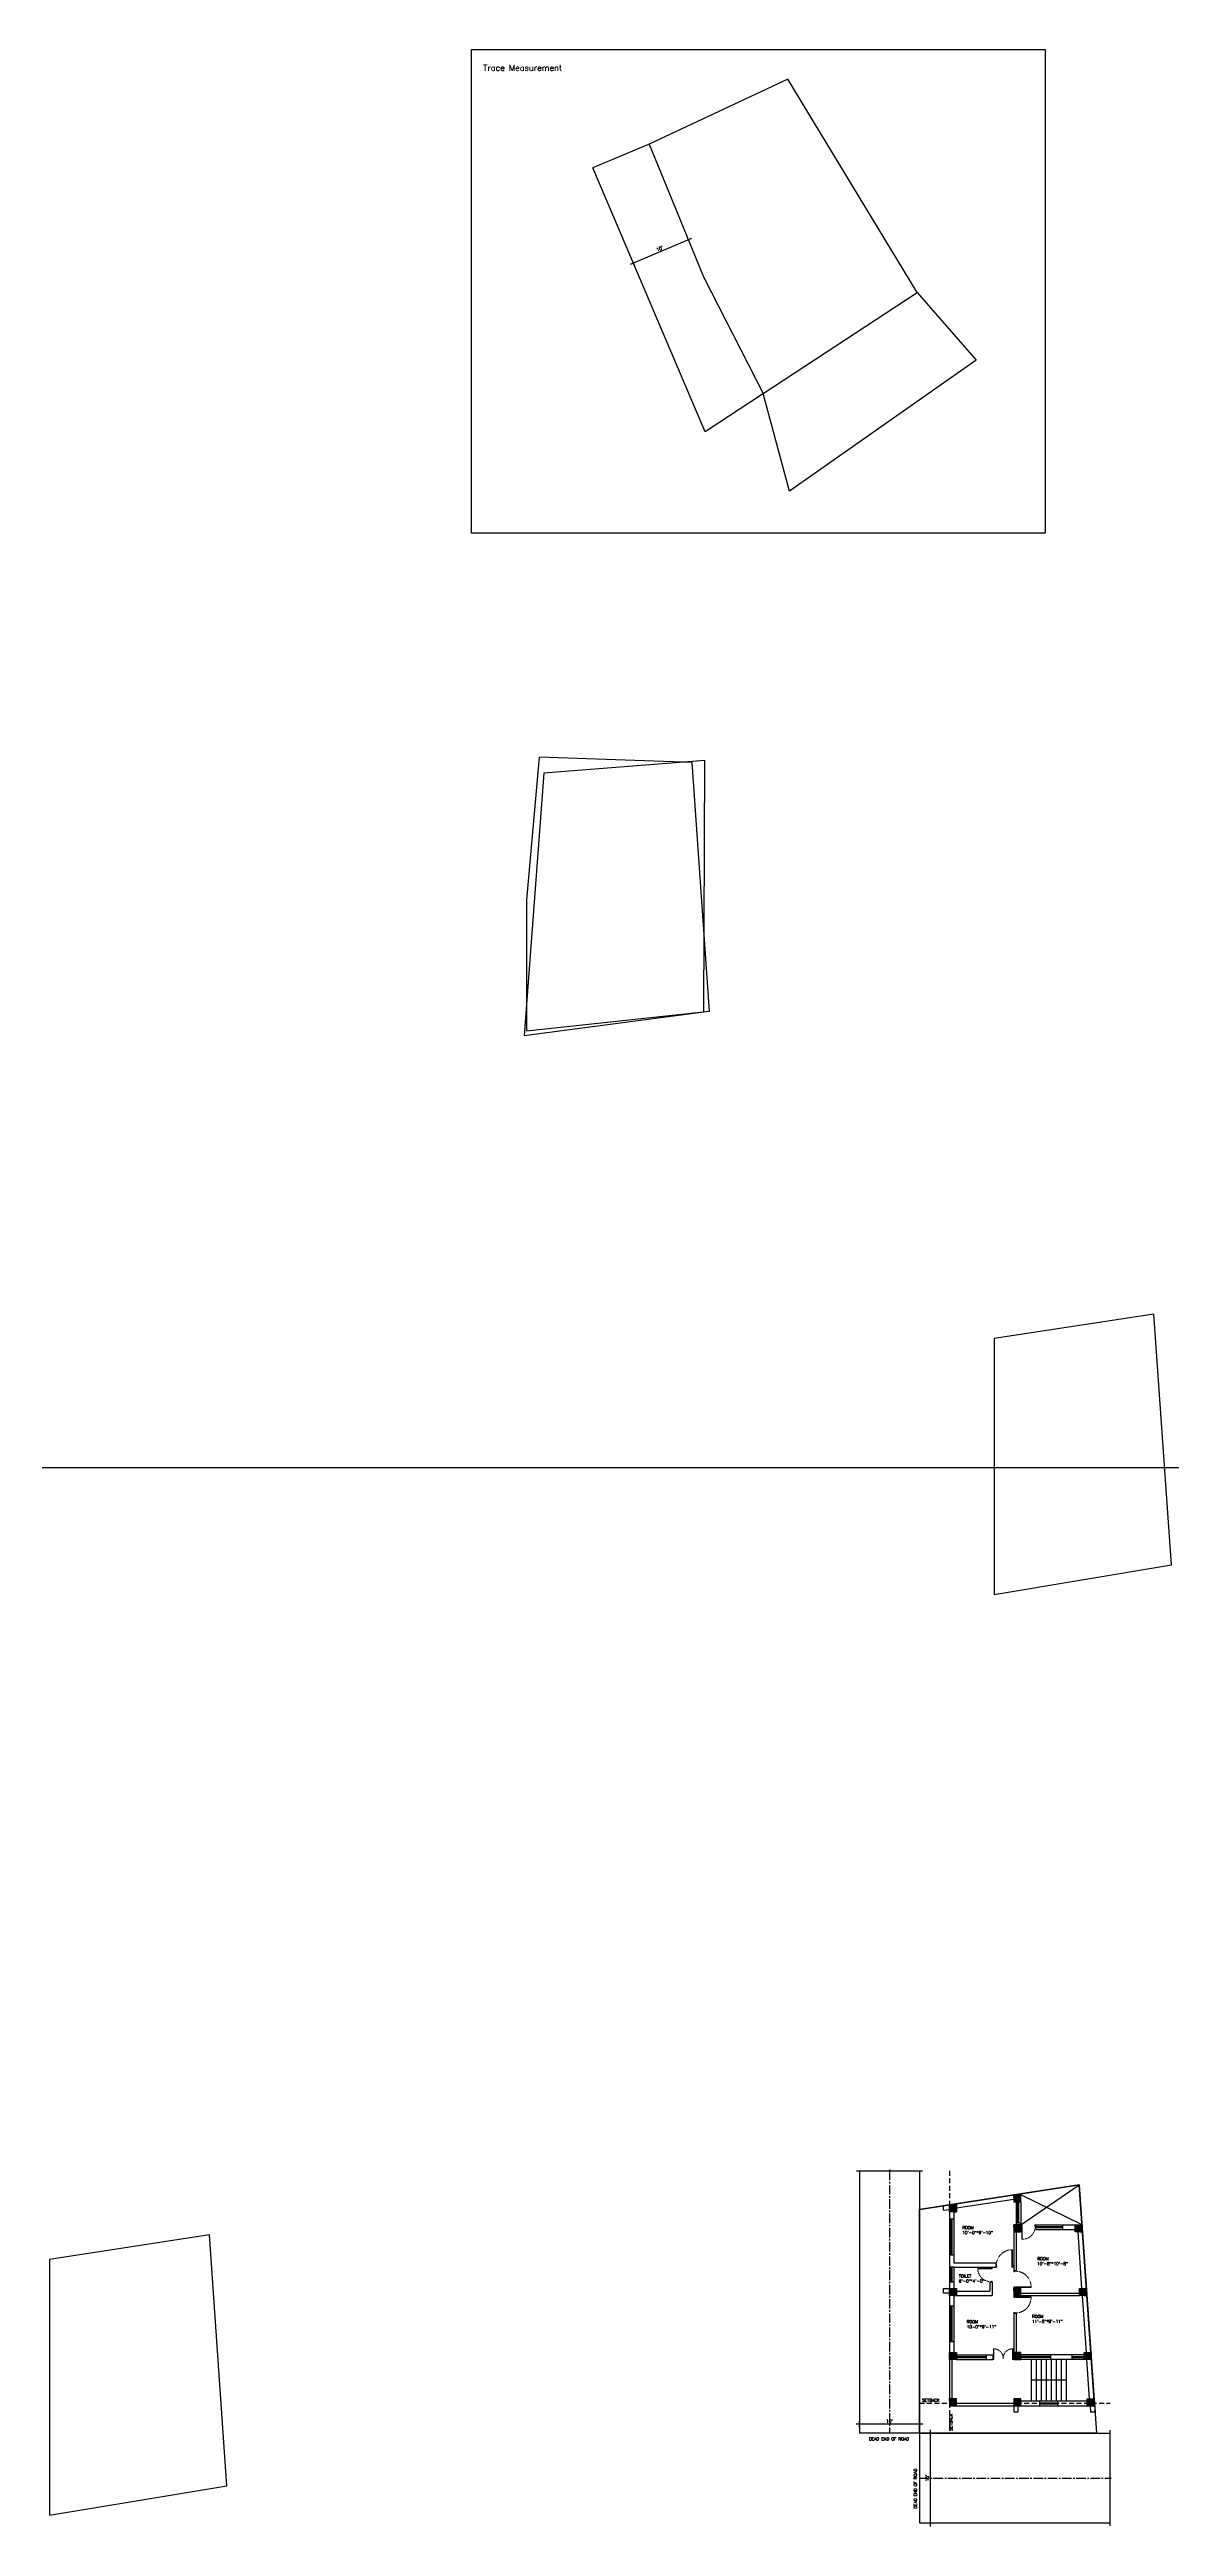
# Model space of a CAD drawing. Header units: inches. Extents: x -5096374 to -5070857, y -3259973 to -3243900.
# Drawn here: x -5096374 to -5094126, y -3259050 to -3254085 of the extents above; entities that cross this region are included whole.
import ezdxf

# ---------------------------------------------------------------- set-up
doc = ezdxf.new("R2010")
doc.units = ezdxf.units.IN
doc.header["$LTSCALE"] = 2
doc.header["$MEASUREMENT"] = 0
doc.header["$PDMODE"] = 34
doc.linetypes.add('CENTER2', pattern=[28.575, 19.05, -3.175, 3.175, -3.175])
doc.linetypes.add('HIDDEN', pattern=[0.375, 0.25, -0.125])
doc.layers.get('0').update_dxf_attribs({"linetype": 'CONTINUOUS'})
doc.layers.get('DEFPOINTS').update_dxf_attribs({"color": 141, "linetype": 'CONTINUOUS'})
doc.layers.add('Door-Window.w', color=4, linetype='CONTINUOUS', lineweight=15)
doc.styles.add('ROMANS', font='Romans.shx', dxfattribs={"width": 0.8})
doc.dimstyles.new('8 SCALE', dxfattribs={"dimscale": 0, "dimtxt": 7, "dimasz": 6, "dimexe": 6, "dimexo": 2, "dimgap": 2, "dimtad": 1, "dimdec": 0, "dimzin": 0, "dimdsep": 46, "dimlunit": 4, "dimtxsty": 'ROMANS', "dimblk": 'DOTSMALL', "dimcen": 0, "dimdle": 7, "dimclrd": 8, "dimclre": 8, "dimclrt": 3, "dimadec": 0, "dimazin": 0, "dimtfac": 1, "dimtdec": 0, "dimtofl": 0, "dimtmove": 2, "dimatfit": 3, "dimfxl": 6, "dimfxlon": 1, "dimtolj": 1, "dimtzin": 0, "dimarcsym": 0})

# ---------------------------------------------------------------- blocks, each defined once
blk = doc.blocks.new('_DOTSMALL')
at = {"color": 0, "linetype": 'ByBlock', "const_width": 0.5}
blk.add_lwpolyline([(-0.0625, 0, 1), (0.0625, 0, 1)], format="xyb", close=True, dxfattribs=at)
blk = doc.blocks.new('*D276')
at = {"color": 8, "lineweight": -2, "ltscale": 0.5, "transparency": 16777216}
for p, q in [((-5095087.8, -3254463.4), (-5095210.8, -3254515.8)), ((-5095096.6, -3254460.7), (-5095091.9, -3254471.7)), ((-5095206.7, -3254507.5), (-5095202, -3254518.6))]:
    blk.add_line(p, q, dxfattribs=at)
at = {"layer": 'DEFPOINTS', "color": 0, "ltscale": 0.5, "transparency": 16777216}
for p in [(-5095100.2, -3254452.3), (-5095210.2, -3254499.2), (-5095204.3, -3254513.1)]:
    blk.add_point(p, dxfattribs=at)
at = {"color": 8, "lineweight": -2, "ltscale": 0.5, "transparency": 16777216, "xscale": 6, "yscale": 6, "zscale": 6}
for p, rotation in [((-5095094.3, -3254466.2), 23.06567514581088), ((-5095204.3, -3254513.1), 203.0656751458109)]:
    blk.add_blockref('_DOTSMALL', p, dxfattribs=dict(at, rotation=rotation))
at = {"color": 3, "ltscale": 0.5, "transparency": 16777216, "insert": (-5095151.7, -3254484), "char_height": 7, "attachment_point": 5, "rotation": 23.0657, "style": 'ROMANS'}
blk.add_mtext("\\A1;10'", dxfattribs=at)
blk = doc.blocks.new('FDFDRE')
at = {"ltscale": 3}
for p, q in [((165701.1, -58637.8), (165701.1, -58641.5)), ((165704.8, -58637.8), (165701.1, -58637.8)), ((165701.1, -58641.5), (165703.6, -58641.5)), ((165703.6, -58641.5), (165703.5, -58672.6)), ((165703.5, -58672.6), (165704.8, -58672.7)), ((165704.8, -58639.7), (165703.6, -58639.7)), ((165703.6, -58639.7), (165703.6, -58641.5)), ((165703.6, -58641.5), (165704.8, -58641.5)), ((165704.8, -58639.7), (165704.8, -58637.8)), ((165704.8, -58641.5), (165704.8, -58672.7)), ((165767, -58639.7), (165767, -58637.8)), ((165767, -58637.8), (165770.6, -58637.8)), ((165767, -58639.7), (165768.2, -58639.7)), ((165767, -58641.5), (165767, -58672.7)), ((165768.2, -58641.5), (165767, -58641.5)), ((165768.2, -58672.6), (165767, -58672.7)), ((165768.2, -58639.7), (165768.2, -58641.5)), ((165770.7, -58641.5), (165768.2, -58641.5)), ((165768.2, -58641.5), (165768.2, -58672.6)), ((165770.6, -58637.8), (165770.7, -58641.5))]:
    blk.add_line(p, q, dxfattribs=at)
at = {"layer": 'Door-Window.w', "color": 9, "linetype": 'HIDDEN', "lineweight": 18}
for centre, start, end in [((165704.8, -58641.5), 269.96183, 3.38353), ((165767, -58641.5), 176.61647, 270.03817)]:
    blk.add_arc(centre, 31.2, start, end, dxfattribs=at)
blk = doc.blocks.new('3-0')
at = {"ltscale": 3}
for p, q in [((11063, 10097.7), (11066, 10099.9)), ((11063, 10097.7), (11064.5, 10095.7)), ((11066, 10096.8), (11064.5, 10095.7)), ((11065.3, 10097.8), (11066.7, 10098.9)), ((11066, 10096.8), (11065.3, 10097.8)), ((11066, 10099.9), (11066.7, 10098.9)), ((11085.5, 10074.1), (11110.3, 10093)), ((11086.2, 10073.2), (11111, 10092)), ((11111, 10092), (11110.3, 10093)), ((11084, 10073), (11082.6, 10071.9)), ((11082.6, 10071.9), (11084.8, 10069)), ((11084, 10073), (11084.8, 10072)), ((11084.8, 10072), (11086.2, 10073.2)), ((11084.8, 10069), (11087.7, 10071.2)), ((11086.2, 10073.2), (11085.5, 10074.1)), ((11087.7, 10071.2), (11086.2, 10073.2))]:
    blk.add_line(p, q, dxfattribs=at)
at = {"layer": 'Door-Window.w', "color": 9, "linetype": 'HIDDEN', "lineweight": 18}
blk.add_arc((11085.5, 10074.1), 31.2, 37.1906, 127.1465, dxfattribs=at)
blk = doc.blocks.new('*D324')
at = {"color": 8, "lineweight": -2, "ltscale": 0.5, "transparency": 16777216}
for p, q in [((-5094615.6, -3258863.2), (-5094603.6, -3258863.2)), ((-5094609.6, -3258856.2), (-5094609.6, -3259050.2)), ((-5094615.6, -3259043.2), (-5094603.6, -3259043.2))]:
    blk.add_line(p, q, dxfattribs=at)
at = {"layer": 'DEFPOINTS', "color": 0, "ltscale": 0.5, "transparency": 16777216}
for p in [(-5094631.3, -3258863.2), (-5094631.3, -3259043.2), (-5094609.6, -3259043.2)]:
    blk.add_point(p, dxfattribs=at)
at = {"color": 8, "lineweight": -2, "ltscale": 0.5, "transparency": 16777216, "xscale": 6, "yscale": 6, "zscale": 6}
for p, rotation in [((-5094609.6, -3258863.2), 90), ((-5094609.6, -3259043.2), 270)]:
    blk.add_blockref('_DOTSMALL', p, dxfattribs=dict(at, rotation=rotation))
at = {"color": 3, "ltscale": 0.5, "transparency": 16777216, "insert": (-5094615.8, -3258953.2), "char_height": 7, "attachment_point": 5, "rotation": 90, "style": 'ROMANS'}
blk.add_mtext("\\A1;15'", dxfattribs=at)
blk = doc.blocks.new('*D325')
at = {"color": 8, "lineweight": -2, "ltscale": 0.5, "transparency": 16777216}
for p, q in [((-5094624.3, -3258845.3), (-5094758.3, -3258845.3)), ((-5094751.3, -3258851.3), (-5094751.3, -3258839.3)), ((-5094631.3, -3258851.3), (-5094631.3, -3258839.3))]:
    blk.add_line(p, q, dxfattribs=at)
at = {"layer": 'DEFPOINTS', "color": 0, "ltscale": 0.5, "transparency": 16777216}
for p in [(-5094751.3, -3258845.3), (-5094751.3, -3258863.2), (-5094631.3, -3258863.2)]:
    blk.add_point(p, dxfattribs=at)
at = {"color": 8, "lineweight": -2, "ltscale": 0.5, "transparency": 16777216, "xscale": 6, "yscale": 6, "zscale": 6, "rotation": 180}
blk.add_blockref('_DOTSMALL', (-5094751.3, -3258845.3), dxfattribs=at)
at = {"color": 8, "lineweight": -2, "ltscale": 0.5, "transparency": 16777216, "xscale": 6, "yscale": 6, "zscale": 6}
blk.add_blockref('_DOTSMALL', (-5094631.3, -3258845.3), dxfattribs=at)
at = {"color": 3, "ltscale": 0.5, "transparency": 16777216, "insert": (-5094691.3, -3258839.2), "char_height": 7, "attachment_point": 5, "style": 'ROMANS'}
blk.add_mtext("\\A1;10'", dxfattribs=at)

msp = doc.modelspace()

# ---------------------------------------------------------------- hatches: boundary and pattern name
at = {"ltscale": 0.5}
h = msp.add_hatch(dxfattribs=at)
h.set_pattern_fill('ANSI31', color=256)
h.set_pattern_definition([(45, (-880.87949, 0), (-0.0883883476483, 0.0883883476483), [])])
h.paths.add_polyline_path([(-5094557.3, -3258405.5), (-5094571.3, -3258405.5), (-5094571.3, -3258419.5), (-5094557.3, -3258419.5)])
h.paths.add_polyline_path([(-5094428.3, -3258385.7), (-5094442.3, -3258385.7), (-5094442.3, -3258399.7), (-5094428.3, -3258399.7)])
h.paths.add_polyline_path([(-5094428.3, -3258445.6), (-5094442.3, -3258445.6), (-5094442.3, -3258459.6), (-5094428.3, -3258459.6)])
h.paths.add_polyline_path([(-5094305.5, -3258445.6), (-5094319.5, -3258445.6), (-5094319.5, -3258459.6), (-5094305.5, -3258459.6)])
h.paths.add_polyline_path([(-5094557.3, -3258573.5), (-5094571.3, -3258573.5), (-5094571.3, -3258587.5), (-5094557.3, -3258587.5)])
h.paths.add_polyline_path([(-5094428.3, -3258573.5), (-5094442.3, -3258573.5), (-5094442.3, -3258587.5), (-5094428.3, -3258587.5)])
h.paths.add_polyline_path([(-5094296.6, -3258573.5), (-5094310.6, -3258573.5), (-5094310.6, -3258587.5), (-5094296.6, -3258587.5)])
h.paths.add_polyline_path([(-5094287.7, -3258701.2), (-5094301.3, -3258701.2), (-5094301.3, -3258715.2), (-5094287.3, -3258715.2), (-5094287.3, -3258706.2)])
h.paths.add_polyline_path([(-5094428.3, -3258701.2), (-5094442.3, -3258701.2), (-5094442.3, -3258715.2), (-5094428.3, -3258715.2)])
h.paths.add_polyline_path([(-5094557.3, -3258701.2), (-5094571.3, -3258701.2), (-5094571.3, -3258715.2), (-5094557.3, -3258715.2)])
h.paths.add_polyline_path([(-5094557.3, -3258794.2), (-5094571.3, -3258794.2), (-5094571.3, -3258808.2), (-5094557.3, -3258808.2)])
h.paths.add_polyline_path([(-5094428.3, -3258794.2), (-5094442.3, -3258794.2), (-5094442.3, -3258808.2), (-5094428.3, -3258808.2)])
h.paths.add_polyline_path([(-5094281.2, -3258794.2), (-5094295.2, -3258794.2), (-5094295.2, -3258808.2), (-5094281.2, -3258808.2)])

# ---------------------------------------------------------------- linework, layer by layer
for p, q in [((-5094161.4, -3256619.9), (-5094481.7, -3256669)), ((-5094126.4, -3257122.7), (-5094161.4, -3256619.9)), ((-5094481.7, -3256669), (-5094481.7, -3257181.8)), ((-5094481.7, -3257181.8), (-5094126.4, -3257122.7)), ((-5094751.3, -3258337.3), (-5094751.3, -3258863.2)), ((-5094631.3, -3258337.3), (-5094631.3, -3258863.2)), ((-5094571.3, -3258405.5), (-5094631.3, -3258414.7)), ((-5094583.3, -3258407.3), (-5094571.3, -3258405.5)), ((-5094583.3, -3258416.4), (-5094583.3, -3258407.3)), ((-5094311.1, -3258365.6), (-5094571.3, -3258405.5)), ((-5094571.3, -3258405.5), (-5094571.3, -3258573.5)), ((-5094442.3, -3258394.8), (-5094557.3, -3258412.4)), ((-5094437.3, -3258399.7), (-5094437.3, -3258445.6)), ((-5094433.8, -3258441.7), (-5094433.8, -3258399.7)), ((-5094431.8, -3258441.7), (-5094431.8, -3258399.7)), ((-5094428.3, -3258445.6), (-5094311.1, -3258365.6)), ((-5094305.5, -3258445.6), (-5094428.3, -3258385.7)), ((-5094428.3, -3258399.7), (-5094428.3, -3258445.6)), ((-5094280.2, -3258808.2), (-5094311.1, -3258365.6)), ((-5094583.3, -3258416.4), (-5094571.3, -3258414.6)), ((-5094562.3, -3258434.5), (-5094571.3, -3258434.5)), ((-5094567.8, -3258506.5), (-5094567.8, -3258434.5)), ((-5094565.8, -3258506.5), (-5094565.8, -3258434.5)), ((-5094562.3, -3258419.5), (-5094562.3, -3258521.5)), ((-5094437.3, -3258441.7), (-5094428.3, -3258441.7)), ((-5094437.3, -3258445.6), (-5094428.3, -3258445.6)), ((-5094398.3, -3258445.6), (-5094305.5, -3258445.6)), ((-5094398.3, -3258445.6), (-5094398.3, -3258454.6)), ((-5094398.3, -3258449.1), (-5094344.3, -3258449.1)), ((-5094398.3, -3258451.1), (-5094344.3, -3258451.1)), ((-5094398.3, -3258454.6), (-5094319.5, -3258454.6)), ((-5094344.3, -3258445.6), (-5094344.3, -3258454.6)), ((-5094562.3, -3258506.5), (-5094571.3, -3258506.5)), ((-5094442.3, -3258459.6), (-5094442.3, -3258537.5)), ((-5094437.3, -3258459.6), (-5094437.3, -3258537.5)), ((-5094305.6, -3258573.5), (-5094313.5, -3258459.6)), ((-5094562.3, -3258530.5), (-5094571.3, -3258530.5)), ((-5094567.8, -3258560.5), (-5094567.8, -3258530.5)), ((-5094565.8, -3258560.5), (-5094565.8, -3258530.5)), ((-5094562.3, -3258521.5), (-5094478.3, -3258521.5)), ((-5094562.3, -3258530.5), (-5094562.3, -3258573.5)), ((-5094562.3, -3258530.5), (-5094478.3, -3258530.5)), ((-5094485.3, -3258530.5), (-5094478.3, -3258530.5)), ((-5094478.3, -3258521.5), (-5094478.3, -3258530.5)), ((-5094442.3, -3258530.5), (-5094442.3, -3258537.5)), ((-5094437.3, -3258537.5), (-5094442.3, -3258537.5)), ((-5094583.3, -3258573.5), (-5094571.3, -3258573.5)), ((-5094583.3, -3258582.5), (-5094583.3, -3258573.5)), ((-5094571.3, -3258582.5), (-5094583.3, -3258582.5)), ((-5094562.3, -3258560.5), (-5094571.3, -3258560.5)), ((-5094571.3, -3258573.5), (-5094571.3, -3258808.2)), ((-5094562.3, -3258587.5), (-5094562.3, -3258701.2)), ((-5094557.3, -3258578.5), (-5094490.3, -3258578.5)), ((-5094557.3, -3258587.5), (-5094485.3, -3258587.5)), ((-5094490.3, -3258560.5), (-5094490.3, -3258578.5)), ((-5094485.3, -3258560.5), (-5094490.3, -3258560.5)), ((-5094485.3, -3258560.5), (-5094485.3, -3258587.5)), ((-5094437.3, -3258587.5), (-5094310.6, -3258587.5)), ((-5094428.3, -3258582.5), (-5094310.6, -3258582.5)), ((-5094296.7, -3258701.2), (-5094304.6, -3258587.5)), ((-5094562.3, -3258608.4), (-5094571.3, -3258608.4)), ((-5094567.8, -3258680.4), (-5094567.8, -3258608.4)), ((-5094565.8, -3258680.4), (-5094565.8, -3258608.4)), ((-5094442.3, -3258623.5), (-5094442.3, -3258701.2)), ((-5094437.3, -3258623.5), (-5094442.3, -3258623.5)), ((-5094437.3, -3258623.5), (-5094437.3, -3258701.2)), ((-5094562.3, -3258680.4), (-5094571.3, -3258680.4)), ((-5094566.3, -3258715.2), (-5094566.3, -3258794.2)), ((-5094557.3, -3258706.2), (-5094484.3, -3258706.2)), ((-5094557.3, -3258706.2), (-5094557.3, -3258715.2)), ((-5094557.3, -3258709.7), (-5094497.3, -3258709.7)), ((-5094557.3, -3258711.7), (-5094497.3, -3258711.7)), ((-5094557.3, -3258715.2), (-5094484.3, -3258715.2)), ((-5094497.3, -3258706.2), (-5094497.3, -3258715.2)), ((-5094484.3, -3258706.2), (-5094484.3, -3258715.2)), ((-5094301.3, -3258706.2), (-5094428.3, -3258706.2)), ((-5094368.3, -3258709.7), (-5094428.3, -3258709.7)), ((-5094368.3, -3258711.7), (-5094428.3, -3258711.7)), ((-5094301.3, -3258715.2), (-5094428.3, -3258715.2)), ((-5094407.4, -3258715.2), (-5094407.4, -3258757.2)), ((-5094397.4, -3258715.2), (-5094397.4, -3258757.2)), ((-5094387.4, -3258715.2), (-5094387.4, -3258757.2)), ((-5094377.4, -3258715.2), (-5094377.4, -3258757.2)), ((-5094368.3, -3258715.2), (-5094368.3, -3258706.2)), ((-5094367.4, -3258715.2), (-5094367.4, -3258757.2)), ((-5094357.4, -3258715.2), (-5094357.4, -3258757.2)), ((-5094347.4, -3258715.2), (-5094347.4, -3258757.2)), ((-5094337.4, -3258715.2), (-5094337.4, -3258757.2)), ((-5094325.3, -3258715.2), (-5094325.3, -3258706.2)), ((-5094325.3, -3258709.7), (-5094301.3, -3258709.7)), ((-5094325.3, -3258711.7), (-5094301.3, -3258711.7)), ((-5094301.3, -3258715.2), (-5094325.3, -3258715.2)), ((-5094290.2, -3258794.2), (-5094295.7, -3258715.2)), ((-5094557.3, -3258803.2), (-5094442.3, -3258803.2)), ((-5094295.2, -3258799.2), (-5094428.3, -3258799.2)), ((-5094337.4, -3258757.2), (-5094407.4, -3258757.2)), ((-5094407.4, -3258757.2), (-5094407.4, -3258799.2)), ((-5094397.4, -3258757.2), (-5094397.4, -3258799.2)), ((-5094390.4, -3258799.2), (-5094390.4, -3258808.2)), ((-5094390.4, -3258802.7), (-5094354.4, -3258802.7)), ((-5094390.4, -3258803.7), (-5094354.4, -3258803.7)), ((-5094390.4, -3258804.7), (-5094354.4, -3258804.7)), ((-5094387.4, -3258757.2), (-5094387.4, -3258799.2)), ((-5094377.4, -3258757.2), (-5094377.4, -3258799.2)), ((-5094367.4, -3258757.2), (-5094367.4, -3258799.2)), ((-5094357.4, -3258757.2), (-5094357.4, -3258799.2)), ((-5094354.4, -3258799.2), (-5094354.4, -3258808.2)), ((-5094347.4, -3258757.2), (-5094347.4, -3258799.2)), ((-5094337.4, -3258757.2), (-5094337.4, -3258799.2)), ((-5094281.2, -3258794.2), (-5094279.4, -3258820.2)), ((-5094281.2, -3258794.2), (-5094276.4, -3258863.2)), ((-5094571.3, -3258808.2), (-5094280.2, -3258808.2)), ((-5094442.3, -3258808.2), (-5094442.3, -3258820.2)), ((-5094442.3, -3258820.2), (-5094433.3, -3258820.2)), ((-5094433.3, -3258820.2), (-5094433.3, -3258808.2)), ((-5094289.2, -3258808.2), (-5094288.4, -3258820.2)), ((-5094288.4, -3258820.2), (-5094279.4, -3258820.2)), ((-5094631.3, -3258863.2), (-5094751.3, -3258863.2)), ((-5094631.3, -3258863.2), (-5094249, -3258863.2)), ((-5094631.3, -3258863.2), (-5094631.3, -3259043.2)), ((-5094631.3, -3259043.2), (-5094249, -3259043.2))]:
    msp.add_line(p, q, dxfattribs=at)
at = {"linetype": 'CENTER2', "ltscale": 0.5}
for p, q in [((-5094691.3, -3258337.3), (-5094691.3, -3258863.2)), ((-5094631.3, -3258953.2), (-5094249, -3258953.2))]:
    msp.add_line(p, q, dxfattribs=at)
at = {"linetype": 'HIDDEN', "ltscale": 20}
for p, q in [((-5094571.3, -3258337.3), (-5094571.3, -3258863.2)), ((-5094631.3, -3258803.2), (-5094249, -3258803.2))]:
    msp.add_line(p, q, dxfattribs=at)
at = {"ltscale": 0.5}
msp.add_xline((-5078027.4, -3256928.3), (-1, 0), dxfattribs=at)
for points in [[(-5095528.4, -3254084.9), (-5094379.4, -3254084.9), (-5094379.4, -3255054.3), (-5095528.4, -3255054.3)], [(-5095172.6, -3254274.9), (-5095172.6, -3254274.9), (-5095064, -3254540.8), (-5094944.3, -3254774.6), (-5094636, -3254572), (-5094894.8, -3254144.5)], [(-5094161.4, -3256619.9), (-5094481.7, -3256669), (-5094481.7, -3257181.8), (-5094126.4, -3257122.7)], [(-5094631.3, -3258414.7), (-5094311.1, -3258365.6), (-5094276.4, -3258863.2), (-5094631.3, -3258863.2)], [(-5094571.3, -3258405.5), (-5094557.3, -3258405.5), (-5094557.3, -3258419.5), (-5094571.3, -3258419.5)], [(-5094428.3, -3258385.7), (-5094442.3, -3258385.7), (-5094442.3, -3258399.7), (-5094428.3, -3258399.7)], [(-5094428.3, -3258445.6), (-5094442.3, -3258445.6), (-5094442.3, -3258459.6), (-5094428.3, -3258459.6)], [(-5094319.5, -3258445.6), (-5094305.5, -3258445.6), (-5094305.5, -3258459.6), (-5094319.5, -3258459.6)], [(-5094571.3, -3258573.5), (-5094557.3, -3258573.5), (-5094557.3, -3258587.5), (-5094571.3, -3258587.5)], [(-5094428.3, -3258573.5), (-5094442.3, -3258573.5), (-5094442.3, -3258587.5), (-5094428.3, -3258587.5)], [(-5094310.6, -3258573.5), (-5094296.6, -3258573.5), (-5094296.6, -3258587.5), (-5094310.6, -3258587.5)], [(-5094571.3, -3258701.2), (-5094557.3, -3258701.2), (-5094557.3, -3258715.2), (-5094571.3, -3258715.2)], [(-5094428.3, -3258701.2), (-5094442.3, -3258701.2), (-5094442.3, -3258715.2), (-5094428.3, -3258715.2)], [(-5094301.3, -3258701.2), (-5094287.3, -3258701.2), (-5094287.3, -3258715.2), (-5094301.3, -3258715.2)], [(-5094557.3, -3258794.2), (-5094571.3, -3258794.2), (-5094571.3, -3258808.2), (-5094557.3, -3258808.2)], [(-5094428.3, -3258794.2), (-5094442.3, -3258794.2), (-5094442.3, -3258808.2), (-5094428.3, -3258808.2)], [(-5094295.2, -3258794.2), (-5094281.2, -3258794.2), (-5094281.2, -3258808.2), (-5094295.2, -3258808.2)]]:
    msp.add_lwpolyline(points, close=True, dxfattribs=at)
for points in [[(-5095172.5, -3254274.9), (-5095285.3, -3254322.2)], [(-5094945.8, -3254775.6), (-5095060.8, -3254851.5), (-5095285.3, -3254322.2)], [(-5094636, -3254572), (-5094517.5, -3254707.9), (-5094891.3, -3254970.1), (-5094944.3, -3254774.6)]]:
    msp.add_lwpolyline(points, dxfattribs=at)
at = {"color": 1, "ltscale": 0.5}
for points in [[(-5095060.9, -3255509.9), (-5095383.9, -3255535.2), (-5095422.9, -3256061.7), (-5095063.1, -3256013.9)], [(-5096053.7, -3258465.8), (-5096374, -3258514.9), (-5096374, -3259027.7), (-5096018.7, -3258968.5)]]:
    msp.add_lwpolyline(points, close=True, dxfattribs=at)
at = {"color": 85, "ltscale": 0.5, "true_color": 0x58ba48}
msp.add_lwpolyline([(-5095393.3, -3255503.2), (-5095393.3, -3255503.2), (-5095418.3, -3255789.3), (-5095418.6, -3256052), (-5095051.9, -3256012.7), (-5095086.6, -3255514.1)], close=True, dxfattribs=at)
at = {"linetype": 'Continuous', "ltscale": 0.5}
for points in [[(-5094757.3, -3258337.3), (-5094692.6, -3258337.3), (-5094691.4, -3258338.9), (-5094691.2, -3258335.3), (-5094689.8, -3258337.3), (-5094625.3, -3258337.3)], [(-5094249, -3259049.2), (-5094249, -3258953.8), (-5094247.2, -3258953.4), (-5094251, -3258953.1), (-5094249, -3258952.6), (-5094249, -3258857.2)]]:
    msp.add_lwpolyline(points, dxfattribs=at)
at = {"color": 3, "ltscale": 0.5}
msp.add_lwpolyline([(-5096053.7, -3258465.8), (-5096374, -3258514.9), (-5096374, -3259027.7), (-5096018.7, -3258968.5)], close=True, dxfattribs=at)

# ---------------------------------------------------------------- block references
at = {"layer": 'Door-Window.w', "linetype": 'ByBlock'}
for p, xscale, yscale, zscale, rotation in [((-5095512.2, -3246016), 0.8331589850765497, 0.8331589850765497, 0.8331589850765497, 232.7330628613127), ((-5093121.8, -3273444.2), 0.9997910039624013, 0.9997910039624013, 0.9997910039624013, 52.80940478019525), ((-5082055.7, -3257446.6), 0.8331589850765497, 0.8331589850765497, 0.8331589850765497, 142.7330628613128), ((-5109356.1, -3259894), 0.9997910039624012, 0.9997910039624012, 0.9997910039624012, 322.8094047801953), ((-5109356.1, -3257266.9), -0.9997910039624012, 0.9997910039624012, 0.9997910039624012, 217.1905952198047)]:
    msp.add_blockref('3-0', p, dxfattribs=dict(at, xscale=xscale, yscale=yscale, zscale=zscale, rotation=rotation))
at = {"layer": 'Door-Window.w', "ltscale": 0.005, "xscale": 0.6039383709985556, "yscale": 0.6039383709985556, "zscale": 0.6039383709985556, "rotation": 180}
msp.add_blockref('FDFDRE', (-4994369.1, -3294128.9), dxfattribs=at)

# ---------------------------------------------------------------- texts
at = {"ltscale": 0.5, "attachment_point": 1, "style": 'ROMANS'}
for s, width, insert, char_height in [('{\\W1;Trace Measurement}', 198.14, (-5095505.1, -3254115.6), 12), ('{\\W1;ROOM\\P10\'-0"*9\'-10"}', 45.731, (-5094545.4, -3258448.2), 6), ('{\\W1;TOILET\\P6\'-0"*4\'-0"}', 45.731, (-5094552.4, -3258545.4), 6), ('{\\W1;ROOM\\P10\'-8"*10\'-8"}', 45.731, (-5094395.3, -3258510.4), 6), ('{\\W1;ROOM\\P10-0"*9\'-11"}', 45.731, (-5094536.5, -3258637), 6), ('{\\W1;ROOM\\P11\'-5"*9\'-11"}', 45.731, (-5094405.7, -3258626.3), 6), ('{\\W1;SETBACK}', 100.839, (-5094625.7, -3258794.1), 6), ('{\\W1;DEAD END OF ROAD}', 100.839, (-5094732.2, -3258871.7), 6)]:
    msp.add_mtext_dynamic_manual_height_columns(s, width=width, gutter_width=30, heights=[0], dxfattribs=dict(at, insert=insert, char_height=char_height))
at = {"ltscale": 0.5, "char_height": 6, "attachment_point": 1, "rotation": 90, "style": 'ROMANS'}
for s, width, insert in [('{\\W1;SETBACK}', 100.839, (-5094571.3, -3258858.4)), ('{\\W1;DEAD END OF ROAD}', 105.356, (-5094642.4, -3259014.4))]:
    msp.add_mtext_dynamic_manual_height_columns(s, width=width, gutter_width=30, heights=[0], dxfattribs=dict(at, insert=insert))

# ---------------------------------------------------------------- dimensions: what is measured, and where the dimension line sits
at = {"ltscale": 0.5}
dim = msp.add_aligned_dim(p1=(-5095100.2, -3254452.3), p2=(-5095210.2, -3254499.2), distance=15.1, dimstyle='8 SCALE', override={"dimscale": 1}, dxfattribs=at)
dim.commit()
dim.dimension.update_dxf_attribs({"geometry": '*D276', "text_midpoint": (-5095151.7, -3254484)})
dim = msp.add_linear_dim(base=(-5094751.3, -3258845.3), p1=(-5094631.3, -3258863.2), p2=(-5094751.3, -3258863.2), dimstyle='8 SCALE', override={"dimscale": 1}, dxfattribs=at)
dim.commit()
dim.dimension.update_dxf_attribs({"geometry": '*D325', "text_midpoint": (-5094691.3, -3258839.2)})
dim = msp.add_linear_dim(base=(-5094609.6, -3259043.2), p1=(-5094631.3, -3258863.2), p2=(-5094631.3, -3259043.2), angle=90, dimstyle='8 SCALE', override={"dimscale": 1}, dxfattribs=at)
dim.commit()
dim.dimension.update_dxf_attribs({"geometry": '*D324', "text_midpoint": (-5094615.8, -3258953.2)})

doc.saveas('drawing.dxf')
